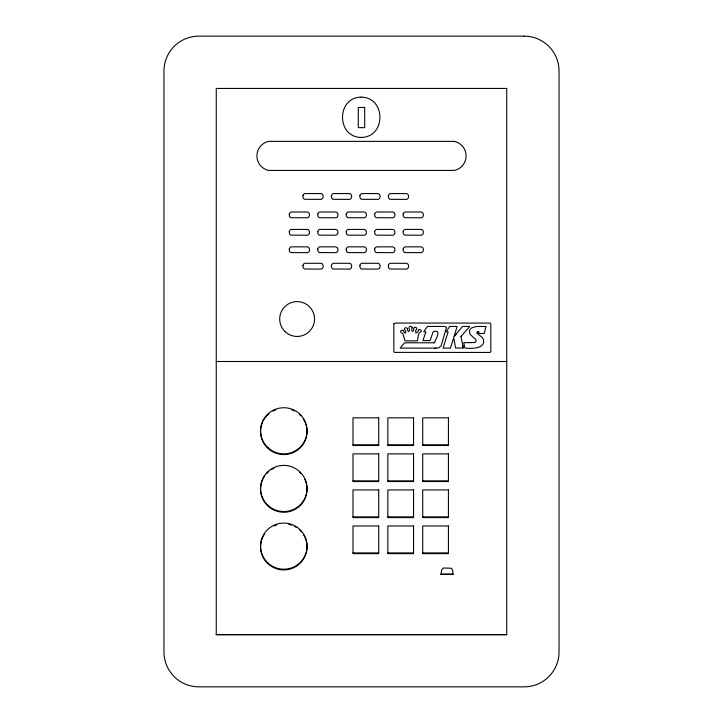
<?xml version="1.0" encoding="UTF-8"?>
<svg xmlns="http://www.w3.org/2000/svg" width="723" height="723" viewBox="0 0 723 723"><rect width="100%" height="100%" fill="white"/><g stroke="black" fill="none" stroke-linecap="round" stroke-linejoin="round"><path stroke-width="1.08" d="M441.003 574.252L441.645 569.95L443.226 568.016L451.495 568.242L452.688 570.601L453.14 574.252L441.003 574.252L453.14 574.252M455.336 326.435L457.09 326.606L453.999 336.556L462.548 326.462L469.778 326.435L460.958 336.511L463.289 348.106L455.598 347.971L453.701 337.632L450.438 348.088L443.091 348.106L448.124 331.821L446.172 331.821L449.688 326.416L456.15 326.425M460.976 336.475L461.608 335.743M435.897 348.125L400.153 348.115L404.519 342.81L434.053 342.774C435.626 340.244 442.359 328.296 433.131 331.812L430.122 340.587L422.937 340.569L425.874 331.839L423.732 331.712L427.465 326.425L444.844 326.453L446.48 327.465L441.12 345.829L438.662 347.962A17.352 17.352 0 0 1 436.538 348.125L434.875 348.125M454.152 336.466L455.969 334.297M361.229 97.144C336.276 97.253 336.303 137.28 361.229 137.415M361.211 137.415C386.154 137.298 386.127 97.28 361.211 97.144M477.596 331.812L478.988 331.956L478.789 333.502L484.202 333.502L486.019 326.444L476.358 326.507L471.857 327.799A4.709 4.709 0 0 0 469.543 330.818L469.896 334.171L475.671 339.385L476.159 341.419L474.749 342.476L463.732 342.693L464.871 347.98C470.519 348.73 486.877 349.254 483.109 338.762C483.018 336.737 473.511 332.616 478.075 331.803M469.326 342.53L472.318 342.53M216.258 361.5L506.742 361.5M352.996 444.799L378.698 444.799M387.853 444.799L413.565 444.799M422.72 444.799L448.423 444.799M352.996 480.84L378.698 480.84M387.853 480.84L413.565 480.84M422.72 480.84L448.423 480.84M352.996 516.882L378.698 516.882M387.853 516.882L413.565 516.882M422.72 516.882L448.423 516.882M352.996 552.923L378.698 552.923M387.853 552.923L413.565 552.923M422.72 552.923L448.423 552.923M216.258 634.559L506.742 634.559M462.865 345.802L463.253 347.655M303.371 534.414A23.235 23.064 0 0 1 298.771 564.482A23.235 23.064 0 0 1 268.134 563.886A23.235 23.064 0 0 1 264.735 533.655M273.936 525.955A23.235 23.064 0 0 1 276.764 524.862M288.784 524.311A23.235 23.064 0 0 1 291.703 525.151M294.487 526.362A23.235 23.064 0 0 1 296.24 527.365M299.458 529.805A23.235 23.064 0 0 1 301.572 531.983M303.371 419.06A23.235 23.064 0 0 1 285.359 454.514A23.235 23.064 0 0 1 262.72 421.789M263.163 420.885A23.235 23.064 0 0 1 268.82 413.854M273.023 411.062A23.235 23.064 0 0 1 275.806 409.833M291.703 409.805A23.235 23.064 0 0 1 294.487 411.016M299.458 414.46A23.235 23.064 0 0 1 300.895 415.879M304.835 479.376A23.235 23.064 0 0 1 283.841 512.236A23.235 23.064 0 0 1 262.72 479.457M263.163 478.563A23.235 23.064 0 0 1 264.735 475.978M266.633 473.619A23.235 23.064 0 0 1 268.82 471.532M271.27 469.742A23.235 23.064 0 0 1 273.936 468.287M299.458 472.128A23.235 23.064 0 0 1 300.895 473.547M434.677 342.521A1.021 1.021 0 0 1 434.134 342.765M393.845 323.832L393.845 351.631L394.424 352.39L489.986 352.444L490.818 351.74L490.836 323.94L490.176 323.073L395.309 323.045L393.845 323.832M412.227 327.374L412.209 328.224C410.465 329.932 413.357 333.637 413.818 329.516L413.619 328.378L414.65 327.139L416.764 327.953L416.638 329.643L415.626 330.393L415.879 333.104L418.165 331.586L418.49 329.905L419.259 329.408L421.166 330.185L421.31 331.423L419.295 332.869L418.355 335.427L417.415 340.876L405.007 340.858L402.738 333.222L401.202 332.833L400.623 331.631L401.111 330.429L403.208 330.203C403.542 332.083 406.371 335.201 405.684 331.053L404.392 329.354L404.862 328.088L405.739 327.609L407.519 328.405C406.995 330.429 409.137 333.592 409.589 329.552L408.974 328.007L409.326 326.733L411.053 326.218L412.227 327.374M289.272 214.144L289.471 216.349L290.709 217.704L307.501 217.804C310.23 217.388 310.23 212.399 307.501 211.993L291.233 211.993L290.212 212.381L289.272 214.144M289.272 231.577L289.471 233.773L290.709 235.129L307.501 235.228C310.23 234.821 310.23 229.833 307.501 229.417L291.233 229.417L290.212 229.806L289.272 231.577M289.272 249.001L289.471 251.206L290.709 252.562L307.501 252.661C310.23 252.246 310.23 247.257 307.501 246.85L291.233 246.85L290.212 247.239L289.272 249.001M302.937 195.725L303.136 197.93L304.374 199.286L321.166 199.385C323.895 198.979 323.895 193.99 321.166 193.574L304.898 193.574L303.886 193.963L302.937 195.725M302.937 265.449L303.136 267.655L304.374 269.001L321.166 269.101C323.895 268.694 323.895 263.705 321.166 263.289L304.898 263.289L303.886 263.678L302.937 265.449M317.74 214.144L317.939 216.349L319.177 217.704L335.969 217.804C338.698 217.388 338.698 212.399 335.969 211.993L319.702 211.993L318.68 212.381L317.74 214.144M317.74 231.577L317.939 233.773L319.177 235.129L335.969 235.228C338.698 234.821 338.698 229.833 335.969 229.417L319.702 229.417L318.68 229.806L317.74 231.577M317.74 249.001L317.939 251.206L319.177 252.562L335.969 252.661C338.698 252.246 338.698 247.257 335.969 246.85L319.702 246.85L318.68 247.239L317.74 249.001M331.405 195.725L331.604 197.93L332.842 199.286L349.634 199.385C352.363 198.979 352.363 193.99 349.634 193.574L333.366 193.574L332.354 193.963L331.405 195.725M331.405 265.449L331.604 267.655L332.842 269.001L349.634 269.101C352.363 268.694 352.363 263.705 349.634 263.289L333.366 263.289L331.929 264.148L331.405 265.449M346.209 214.144L346.407 216.349L347.646 217.704L364.437 217.804C367.167 217.388 367.167 212.399 364.437 211.993L348.17 211.993L347.148 212.381L346.209 214.144M346.209 231.577L346.407 233.773L347.646 235.129L364.437 235.228C367.167 234.821 367.167 229.833 364.437 229.417L348.17 229.417L347.148 229.806L346.209 231.577M346.209 249.001L346.407 251.206L347.646 252.562L364.437 252.661C367.167 252.246 367.167 247.257 364.437 246.85L348.17 246.85L347.148 247.239L346.209 249.001M359.873 195.725L360.072 197.93L361.31 199.286L378.102 199.385C380.831 198.979 380.831 193.99 378.102 193.574L361.834 193.574L360.397 194.424L359.873 195.725M359.873 265.449L360.072 267.655L361.31 269.001L378.102 269.101C380.831 268.694 380.831 263.705 378.102 263.289L361.834 263.289L360.397 264.148L359.873 265.449M374.677 214.144L374.876 216.349L376.114 217.704L392.905 217.804C395.635 217.388 395.635 212.399 392.905 211.993L376.638 211.993L375.201 212.842L374.677 214.144M374.677 231.577L374.876 233.773L376.114 235.129L392.905 235.228C395.635 234.821 395.635 229.833 392.905 229.417L376.638 229.417L375.201 230.266L374.677 231.577M374.677 249.001L374.876 251.206L376.114 252.562L392.905 252.661C395.635 252.246 395.635 247.257 392.905 246.85L376.638 246.85L375.201 247.7L374.677 249.001M388.341 195.725L388.54 197.93L389.778 199.286L406.57 199.385C409.299 198.979 409.299 193.99 406.57 193.574L390.303 193.574L389.29 193.963L388.341 195.725M388.341 265.449L388.54 267.655L389.778 269.001L406.57 269.101C409.299 268.694 409.299 263.705 406.57 263.289L390.303 263.289L388.866 264.148L388.341 265.449M403.145 214.144L403.344 216.349L404.582 217.704L421.373 217.804C424.103 217.388 424.103 212.399 421.373 211.993L405.106 211.993L403.669 212.842L403.145 214.144M403.145 231.577L403.344 233.773L404.582 235.129L421.373 235.228C424.103 234.821 424.103 229.833 421.373 229.417L405.106 229.417L403.669 230.266L403.145 231.577M403.145 249.001L403.344 251.206L404.582 252.562L421.373 252.661C424.103 252.246 424.103 247.257 421.373 246.85L405.106 246.85L403.669 247.7L403.145 249.001M524.175 36.15L198.825 36.15A34.858 34.858 0 0 0 163.967 71.008L163.967 651.992A34.858 34.858 0 0 0 198.825 686.85L524.175 686.85A34.858 34.858 0 0 0 559.033 651.992L559.033 71.008A34.858 34.858 0 0 0 524.175 36.15M506.742 88.441L216.258 88.441L216.258 634.749L506.742 634.749L506.742 88.441M364.699 107.456L358.301 107.456L358.301 127.655L364.699 127.655L364.699 107.456M454.46 141.374L268.54 141.374A14.885 14.885 0 0 0 268.54 170.42L454.46 170.42A14.885 14.885 0 0 0 454.46 141.374M378.698 417.84L352.996 417.84L352.996 445.504L378.698 445.504L378.698 417.84M413.565 417.84L387.853 417.84L387.853 445.504L413.565 445.504L413.565 417.84M448.423 417.84L422.72 417.84L422.72 445.504L448.423 445.504L448.423 417.84M378.698 453.881L352.996 453.881L352.996 481.545L378.698 481.545L378.698 453.881M413.565 453.881L387.853 453.881L387.853 481.545L413.565 481.545L413.565 453.881M448.423 453.881L422.72 453.881L422.72 481.545L448.423 481.545L448.423 453.881M378.698 489.923L352.996 489.923L352.996 517.587L378.698 517.587L378.698 489.923M413.565 489.923L387.853 489.923L387.853 517.587L413.565 517.587L413.565 489.923M448.423 489.923L422.72 489.923L422.72 517.587L448.423 517.587L448.423 489.923M378.698 525.973L352.996 525.973L352.996 553.628L378.698 553.628L378.698 525.973M413.565 525.973L387.853 525.973L387.853 553.628L413.565 553.628L413.565 525.973M448.423 525.973L422.72 525.973L422.72 553.628L448.423 553.628L448.423 525.973M284.799 331.36A17.433 17.433 0 0 0 313.954 323.543A17.433 17.433 0 0 0 292.607 302.196A17.433 17.433 0 0 0 284.799 331.36M268.134 563.181A23.235 23.064 0 0 0 306.498 551.089A23.235 23.064 0 0 0 276.764 524.157A23.235 23.064 0 0 0 268.134 563.181M268.134 447.835A23.235 23.064 0 0 0 306.498 435.743A23.235 23.064 0 0 0 276.764 408.811A23.235 23.064 0 0 0 268.134 447.835M268.134 505.504A23.235 23.064 0 0 0 306.498 493.411A23.235 23.064 0 0 0 276.764 466.48A23.235 23.064 0 0 0 268.134 505.504"/></g></svg>
